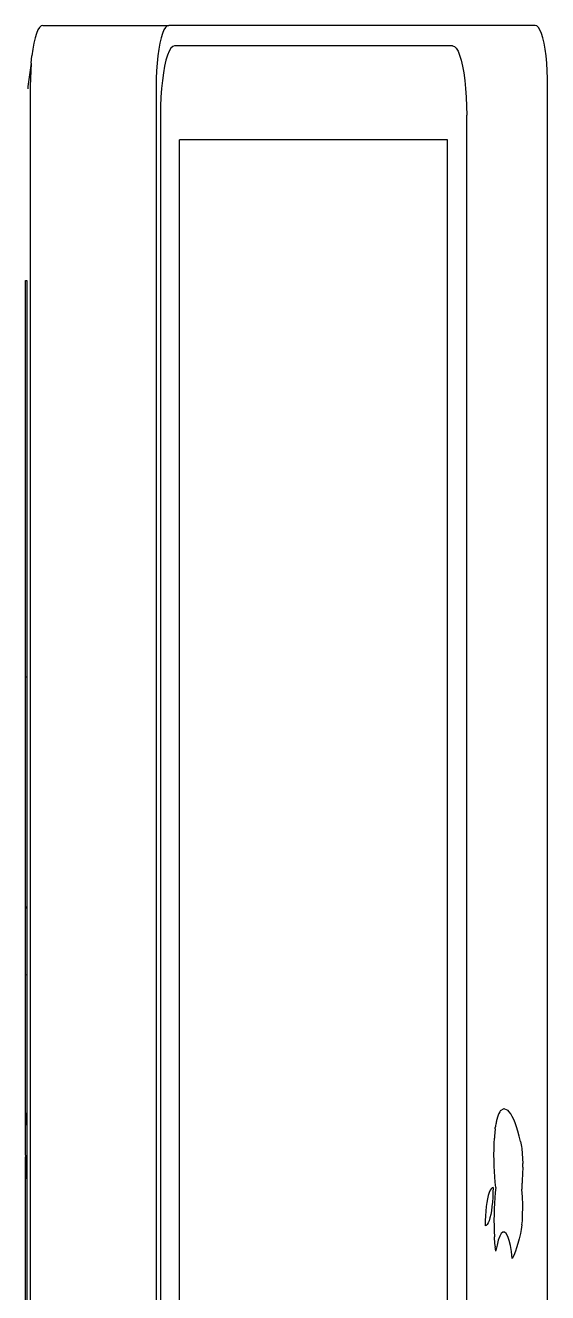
# Model space of a CAD drawing. Header units: metres. Extents: x 428 to 3974, y -4076 to 3914.
# Drawn here: x 1097.7303 to 1097.8249, y -3845.001 to -3844.7714 of the extents above; entities that cross this region are included whole.
import ezdxf

# ---------------------------------------------------------------- set-up
doc = ezdxf.new("R2010")
doc.units = ezdxf.units.M
doc.header["$MEASUREMENT"] = 0
doc.layers.add('Edges', color=7, linetype='Continuous')

msp = doc.modelspace()

# ---------------------------------------------------------------- linework, layer by layer
at = {"layer": 'Edges'}
for p, q in [((1097.73258, -3844.77227), (1097.73231, -3844.77292)), ((1097.73286, -3844.77181), (1097.73258, -3844.77227)), ((1097.73315, -3844.77152), (1097.73286, -3844.77181)), ((1097.73344, -3844.77143), (1097.73315, -3844.77152)), ((1097.73344, -3844.77143), (1097.75627, -3844.77143)), ((1097.7554, -3844.77227), (1097.75514, -3844.77292)), ((1097.75568, -3844.77181), (1097.7554, -3844.77227)), ((1097.75597, -3844.77152), (1097.75568, -3844.77181)), ((1097.75627, -3844.77143), (1097.75597, -3844.77152)), ((1097.82267, -3844.77143), (1097.75627, -3844.77143)), ((1097.82296, -3844.77152), (1097.82267, -3844.77143)), ((1097.82325, -3844.77181), (1097.82296, -3844.77152)), ((1097.82353, -3844.77227), (1097.82325, -3844.77181)), ((1097.82379, -3844.77292), (1097.82353, -3844.77227)), ((1097.73185, -3844.77468), (1097.73165, -3844.77577)), ((1097.73207, -3844.77372), (1097.73185, -3844.77468)), ((1097.73231, -3844.77292), (1097.73207, -3844.77372)), ((1097.75467, -3844.77468), (1097.75448, -3844.77577)), ((1097.7549, -3844.77372), (1097.75467, -3844.77468)), ((1097.75514, -3844.77292), (1097.7549, -3844.77372)), ((1097.82404, -3844.77372), (1097.82379, -3844.77292)), ((1097.82426, -3844.77468), (1097.82404, -3844.77372)), ((1097.82445, -3844.77577), (1097.82426, -3844.77468)), ((1097.73136, -3844.77828), (1097.73149, -3844.77698)), ((1097.73165, -3844.77577), (1097.73149, -3844.77698)), ((1097.75432, -3844.77698), (1097.75419, -3844.77828)), ((1097.75448, -3844.77577), (1097.75432, -3844.77698)), ((1097.75606, -3844.77681), (1097.75578, -3844.77773)), ((1097.75636, -3844.77609), (1097.75606, -3844.77681)), ((1097.75667, -3844.77556), (1097.75636, -3844.77609)), ((1097.757, -3844.77524), (1097.75667, -3844.77556)), ((1097.75733, -3844.77513), (1097.757, -3844.77524)), ((1097.8077, -3844.77513), (1097.75733, -3844.77513)), ((1097.8077, -3844.77513), (1097.80803, -3844.77524)), ((1097.80803, -3844.77524), (1097.80836, -3844.77556)), ((1097.80836, -3844.77556), (1097.80868, -3844.77609)), ((1097.80868, -3844.77609), (1097.80898, -3844.77681)), ((1097.80898, -3844.77681), (1097.80925, -3844.77773)), ((1097.82462, -3844.77698), (1097.82445, -3844.77577)), ((1097.82475, -3844.77828), (1097.82462, -3844.77698)), ((1097.73136, -3844.77828), (1097.73075, -3844.78253)), ((1097.73136, -3844.77828), (1097.73127, -3844.77966)), ((1097.75419, -3844.77828), (1097.75409, -3844.77966)), ((1097.75553, -3844.77881), (1097.75531, -3844.78005)), ((1097.75578, -3844.77773), (1097.75553, -3844.77881)), ((1097.80925, -3844.77773), (1097.8095, -3844.77881)), ((1097.8095, -3844.77881), (1097.80972, -3844.78005)), ((1097.82484, -3844.77966), (1097.82475, -3844.77828)), ((1097.73121, -3844.78108), (1097.73119, -3844.78253)), ((1097.73127, -3844.77966), (1097.73121, -3844.78108)), ((1097.75403, -3844.78108), (1097.75401, -3844.78253)), ((1097.75409, -3844.77966), (1097.75403, -3844.78108)), ((1097.75512, -3844.78142), (1097.75498, -3844.78289)), ((1097.75531, -3844.78005), (1097.75512, -3844.78142)), ((1097.80972, -3844.78005), (1097.80991, -3844.78142)), ((1097.80991, -3844.78142), (1097.81006, -3844.78289)), ((1097.8249, -3844.78108), (1097.82484, -3844.77966)), ((1097.82492, -3844.78253), (1097.8249, -3844.78108)), ((1097.73075, -3844.78253), (1097.73073, -3844.7829)), ((1097.73119, -3844.78253), (1097.73119, -3845.18136)), ((1097.75401, -3844.78253), (1097.75401, -3845.18136)), ((1097.75498, -3844.78289), (1097.75487, -3844.78445)), ((1097.81006, -3844.78289), (1097.81017, -3844.78445)), ((1097.82492, -3845.18136), (1097.82492, -3844.78253)), ((1097.7548, -3844.78607), (1097.75478, -3844.78771)), ((1097.75487, -3844.78445), (1097.7548, -3844.78607)), ((1097.81017, -3844.78445), (1097.81023, -3844.78607)), ((1097.81023, -3844.78607), (1097.81025, -3844.78771)), ((1097.75478, -3844.78771), (1097.75478, -3845.17618)), ((1097.81025, -3845.17618), (1097.81025, -3844.78771)), ((1097.75823, -3845.17174), (1097.75823, -3844.79215)), ((1097.8068, -3844.79215), (1097.75823, -3844.79215)), ((1097.8068, -3845.17174), (1097.8068, -3844.79215)), ((1097.7303, -3844.81766), (1097.7306, -3844.81766)), ((1097.7303, -3844.88683), (1097.7303, -3844.81766)), ((1097.7306, -3844.81766), (1097.7306, -3844.88683)), ((1097.7303, -3844.88954), (1097.7303, -3844.88683)), ((1097.7306, -3844.88683), (1097.7306, -3844.88954)), ((1097.7306, -3844.88954), (1097.7303, -3844.88954)), ((1097.7303, -3844.9311), (1097.7303, -3844.88954)), ((1097.7306, -3844.88954), (1097.7306, -3844.9314)), ((1097.7303, -3844.9311), (1097.7306, -3844.9314)), ((1097.7303, -3844.94337), (1097.7303, -3844.9311)), ((1097.7306, -3844.9314), (1097.7306, -3844.94345)), ((1097.7303, -3844.94337), (1097.7306, -3844.94345)), ((1097.7303, -3844.96805), (1097.7303, -3844.94337)), ((1097.7306, -3844.94345), (1097.7306, -3844.97069)), ((1097.81638, -3844.96799), (1097.81703, -3844.96767)), ((1097.81703, -3844.96767), (1097.81708, -3844.96768)), ((1097.81708, -3844.96768), (1097.81712, -3844.96769)), ((1097.81712, -3844.96769), (1097.81768, -3844.96796)), ((1097.73035, -3844.96824), (1097.7303, -3844.96805)), ((1097.7303, -3844.97611), (1097.7303, -3844.96805)), ((1097.73044, -3844.96884), (1097.73035, -3844.96824)), ((1097.73052, -3844.96966), (1097.73044, -3844.96884)), ((1097.7306, -3844.97069), (1097.73052, -3844.96966)), ((1097.81564, -3844.96996), (1097.8156, -3844.97013)), ((1097.81568, -3844.9698), (1097.81564, -3844.96996)), ((1097.81572, -3844.96965), (1097.81568, -3844.9698)), ((1097.81583, -3844.96924), (1097.81572, -3844.96965)), ((1097.81596, -3844.96887), (1097.81583, -3844.96924)), ((1097.81609, -3844.96853), (1097.81596, -3844.96887)), ((1097.81623, -3844.96824), (1097.81609, -3844.96853)), ((1097.81638, -3844.96799), (1097.81623, -3844.96824)), ((1097.81796, -3844.96824), (1097.81768, -3844.96796)), ((1097.81824, -3844.96861), (1097.81796, -3844.96824)), ((1097.81852, -3844.96907), (1097.81824, -3844.96861)), ((1097.81879, -3844.96962), (1097.81852, -3844.96907)), ((1097.81905, -3844.97026), (1097.81879, -3844.96962)), ((1097.7306, -3844.97069), (1097.7306, -3844.98081)), ((1097.81542, -3844.97133), (1097.8153, -3844.97267)), ((1097.81542, -3844.97125), (1097.81543, -3844.97118)), ((1097.81542, -3844.97133), (1097.81542, -3844.97125)), ((1097.81543, -3844.97118), (1097.81544, -3844.97111)), ((1097.81547, -3844.9709), (1097.81544, -3844.97111)), ((1097.8155, -3844.9707), (1097.81547, -3844.9709)), ((1097.81553, -3844.9705), (1097.8155, -3844.9707)), ((1097.81557, -3844.97031), (1097.81553, -3844.9705)), ((1097.8156, -3844.97013), (1097.81557, -3844.97031)), ((1097.8193, -3844.97098), (1097.81905, -3844.97026)), ((1097.81954, -3844.97178), (1097.8193, -3844.97098)), ((1097.81977, -3844.97266), (1097.81954, -3844.97178)), ((1097.8152, -3844.97501), (1097.81523, -3844.974)), ((1097.81523, -3844.974), (1097.81528, -3844.973)), ((1097.81529, -3844.97283), (1097.81528, -3844.973)), ((1097.8153, -3844.97267), (1097.81529, -3844.97283)), ((1097.81999, -3844.97361), (1097.81977, -3844.97266)), ((1097.81999, -3844.97361), (1097.82017, -3844.97454)), ((1097.82017, -3844.97454), (1097.82023, -3844.97487)), ((1097.7303, -3844.97611), (1097.73031, -3844.97639)), ((1097.7303, -3845.02052), (1097.73031, -3844.97639)), ((1097.73031, -3844.97639), (1097.73037, -3844.97779)), ((1097.81519, -3844.97603), (1097.8152, -3844.97501)), ((1097.8152, -3844.97705), (1097.81519, -3844.97603)), ((1097.82023, -3844.97487), (1097.82042, -3844.97763)), ((1097.73037, -3844.97779), (1097.73044, -3844.97901)), ((1097.73044, -3844.97901), (1097.73052, -3844.98004)), ((1097.81523, -3844.97807), (1097.8152, -3844.97705)), ((1097.81528, -3844.97907), (1097.81523, -3844.97807)), ((1097.81535, -3844.98005), (1097.81528, -3844.97907)), ((1097.82043, -3844.97826), (1097.82032, -3844.98072)), ((1097.82043, -3844.97826), (1097.82042, -3844.97763)), ((1097.73052, -3844.98004), (1097.7306, -3844.98081)), ((1097.7306, -3844.98081), (1097.7306, -3845.02044)), ((1097.81544, -3844.98101), (1097.81535, -3844.98005)), ((1097.81555, -3844.98194), (1097.81544, -3844.98101)), ((1097.82027, -3844.98145), (1097.82026, -3844.98161)), ((1097.82028, -3844.98114), (1097.82027, -3844.98129)), ((1097.82027, -3844.98129), (1097.82027, -3844.98145)), ((1097.8203, -3844.98099), (1097.82028, -3844.98114)), ((1097.82032, -3844.98072), (1097.8203, -3844.98099)), ((1097.81416, -3844.98338), (1097.81402, -3844.98399)), ((1097.81432, -3844.98288), (1097.81416, -3844.98338)), ((1097.81448, -3844.98247), (1097.81432, -3844.98288)), ((1097.81466, -3844.98218), (1097.81448, -3844.98247)), ((1097.81484, -3844.982), (1097.81466, -3844.98218)), ((1097.81502, -3844.98194), (1097.81484, -3844.982)), ((1097.81498, -3844.98375), (1097.81492, -3844.98461)), ((1097.81501, -3844.98285), (1097.81498, -3844.98375)), ((1097.81502, -3844.98194), (1097.81501, -3844.98285)), ((1097.81535, -3844.98383), (1097.81528, -3844.98482)), ((1097.81544, -3844.98287), (1097.81535, -3844.98383)), ((1097.81555, -3844.98194), (1097.81544, -3844.98287)), ((1097.82026, -3844.98161), (1097.82026, -3844.98228)), ((1097.82027, -3844.98244), (1097.82026, -3844.98228)), ((1097.82027, -3844.9826), (1097.82027, -3844.98244)), ((1097.82028, -3844.98275), (1097.82027, -3844.9826)), ((1097.8203, -3844.9829), (1097.82028, -3844.98275)), ((1097.82032, -3844.98317), (1097.8203, -3844.9829)), ((1097.82034, -3844.98345), (1097.82032, -3844.98317)), ((1097.82042, -3844.98531), (1097.82034, -3844.98345)), ((1097.8138, -3844.98543), (1097.81372, -3844.98625)), ((1097.8139, -3844.98467), (1097.8138, -3844.98543)), ((1097.81402, -3844.98399), (1097.8139, -3844.98467)), ((1097.81483, -3844.98543), (1097.81473, -3844.98619)), ((1097.81492, -3844.98461), (1097.81483, -3844.98543)), ((1097.81523, -3844.98582), (1097.8152, -3844.98683)), ((1097.81528, -3844.98482), (1097.81523, -3844.98582)), ((1097.82039, -3844.98716), (1097.82042, -3844.98531)), ((1097.81362, -3844.98801), (1097.81361, -3844.98892)), ((1097.81366, -3844.98711), (1097.81362, -3844.98801)), ((1097.81372, -3844.98625), (1097.81366, -3844.98711)), ((1097.81415, -3844.98839), (1097.81398, -3844.98868)), ((1097.81432, -3844.98798), (1097.81415, -3844.98839)), ((1097.81447, -3844.98748), (1097.81432, -3844.98798)), ((1097.81461, -3844.98688), (1097.81447, -3844.98748)), ((1097.81473, -3844.98619), (1097.81461, -3844.98688)), ((1097.8152, -3844.98683), (1097.81519, -3844.98786)), ((1097.81519, -3844.98786), (1097.8152, -3844.98888)), ((1097.82027, -3844.98874), (1097.82034, -3844.98798)), ((1097.82034, -3844.98798), (1097.82039, -3844.98716)), ((1097.81379, -3844.98886), (1097.81361, -3844.98892)), ((1097.81398, -3844.98868), (1097.81379, -3844.98886)), ((1097.8152, -3844.98888), (1097.81523, -3844.98989)), ((1097.81523, -3844.98989), (1097.81528, -3844.99089)), ((1097.81652, -3844.99031), (1097.81624, -3844.99079)), ((1097.81681, -3844.99006), (1097.81652, -3844.99031)), ((1097.81711, -3844.99007), (1097.81681, -3844.99006)), ((1097.8174, -3844.99032), (1097.81711, -3844.99007)), ((1097.81768, -3844.99082), (1097.8174, -3844.99032)), ((1097.81999, -3844.99028), (1097.81977, -3844.99123)), ((1097.82014, -3844.98954), (1097.81999, -3844.99028)), ((1097.82027, -3844.98874), (1097.82014, -3844.98954)), ((1097.81529, -3844.99106), (1097.81528, -3844.99089)), ((1097.8153, -3844.99122), (1097.81529, -3844.99106)), ((1097.81542, -3844.99256), (1097.8153, -3844.99122)), ((1097.81542, -3844.99256), (1097.81542, -3844.99263)), ((1097.81542, -3844.99263), (1097.81543, -3844.99271)), ((1097.81543, -3844.99271), (1097.81544, -3844.99278)), ((1097.81547, -3844.99299), (1097.81544, -3844.99278)), ((1097.8155, -3844.99319), (1097.81547, -3844.99299)), ((1097.81575, -3844.99241), (1097.81553, -3844.99339)), ((1097.81598, -3844.9915), (1097.81575, -3844.99241)), ((1097.81624, -3844.99079), (1097.81598, -3844.9915)), ((1097.81794, -3844.99154), (1097.81768, -3844.99082)), ((1097.81817, -3844.99246), (1097.81794, -3844.99154)), ((1097.81837, -3844.99357), (1097.81817, -3844.99246)), ((1097.8193, -3844.99291), (1097.81909, -3844.99351)), ((1097.81954, -3844.99211), (1097.8193, -3844.99291)), ((1097.81977, -3844.99123), (1097.81954, -3844.99211)), ((1097.81553, -3844.99339), (1097.8155, -3844.99319)), ((1097.81555, -3844.99351), (1097.81553, -3844.99339)), ((1097.81852, -3844.99482), (1097.81837, -3844.99357)), ((1097.81879, -3844.99427), (1097.81852, -3844.99482)), ((1097.81909, -3844.99351), (1097.81879, -3844.99427))]:
    msp.add_line(p, q, dxfattribs=at)

doc.saveas('drawing.dxf')
